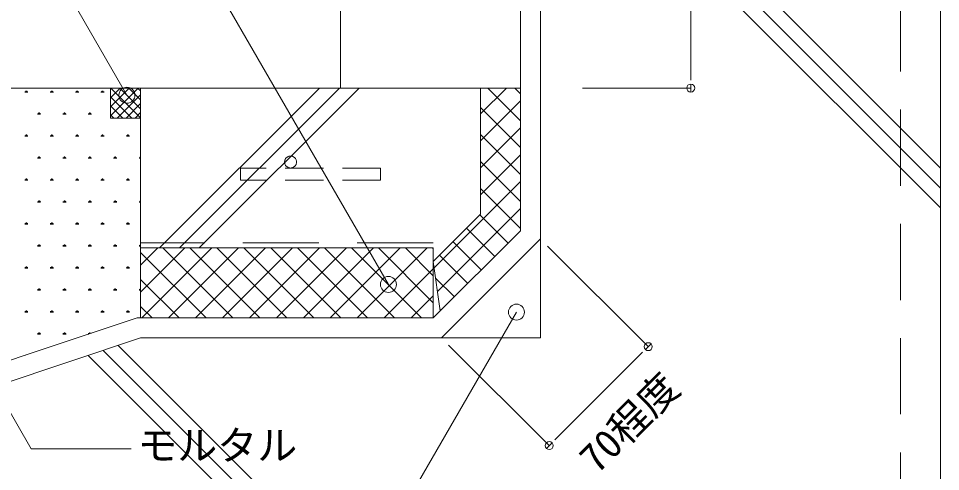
# Model space of a CAD drawing. Units: millimetres, scale not verified. Extents: x -1380 to 1380, y -955 to 955.
# Drawn here: x 139 to 600, y -426.8 to -200.2 of the extents above; entities that cross this region are included whole.
import ezdxf
from ezdxf.enums import TextEntityAlignment as Align

# ---------------------------------------------------------------- set-up
doc = ezdxf.new("R2010")
doc.units = ezdxf.units.MM
doc.header["$LTSCALE"] = 3
doc.linetypes.add('USER1', pattern=[19.05, 12.7, -6.35])
doc.linetypes.add('USER3', pattern=[9.525, 6.35, -3.175])
for name, color, linetype, lineweight in [('0-0_0', 7, 'Continuous', 9), ('0-1_HATCH', 9, 'Continuous', 18), ('0-3_KUTAI', 3, 'Continuous', 18), ('0-4_BOUSUI', 1, 'Continuous', 18), ('0-5_MOJI', 7, 'Continuous', 18), ('0-7_sunpo', 7, 'Continuous', 18), ('0-9_dannnetu', 6, 'Continuous', 18), ('0-C_TENSEN', 4, 'USER3', 18), ('0-E_bousui2', 7, 'USER1', 9)]:
    doc.layers.add(name, color=color, linetype=linetype, lineweight=lineweight)
doc.styles.add('ＭＳ ゴシック', font='')
doc.styles.get('ＭＳ ゴシック').set_extended_font_data('MS Gothic')

# ---------------------------------------------------------------- blocks, each defined once
blk = doc.blocks.new('_DOT')
at = {"layer": '0-0_0'}
for p, q in [((-0.5, 0), (-1, 0)), ((0.25, 0), (-0.25, 0))]:
    blk.add_line(p, q, dxfattribs=at)
blk.add_circle((0, 0), 0.25, dxfattribs=at)

msp = doc.modelspace()

# ---------------------------------------------------------------- linework, layer by layer
at = {"layer": '0-1_HATCH'}
for p, q in [((600.021, -274.984), (400.021, -74.984)), ((600.021, -284.984), (400.021, -84.984)), ((600.021, -294.984), (400.021, -94.984)), ((185.021, -235.346), (185.382, -234.984)), ((185.021, -239.836), (189.872, -234.984)), ((185.021, -244.326), (194.363, -234.984)), ((185.021, -248.816), (198.853, -234.984)), ((200.021, -249.904), (185.101, -234.984)), ((200.021, -245.414), (189.591, -234.984)), ((200.021, -240.924), (194.082, -234.984)), ((200.021, -236.434), (198.572, -234.984)), ((289.524, -234.984), (209.524, -314.984)), ((299.423, -234.984), (219.423, -314.984)), ((309.323, -234.984), (229.323, -314.984)), ((370.021, -247.911), (382.948, -234.984)), ((390.021, -251.319), (373.687, -234.984)), ((390.021, -237.848), (387.157, -234.984)), ((142.121, -237.101), (143.709, -237.101)), ((142.515, -237.101), (142.261, -236.661)), ((142.716, -237.093), (142.716, -236.458)), ((142.915, -237.093), (142.915, -236.3)), ((143.113, -237.093), (143.113, -236.458)), ((143.31, -237.099), (143.564, -236.659)), ((154.821, -237.101), (156.409, -237.101)), ((155.215, -237.101), (154.961, -236.662)), ((155.416, -237.093), (155.416, -236.458)), ((155.615, -237.093), (155.615, -236.299)), ((155.813, -237.093), (155.813, -236.458)), ((156.01, -237.099), (156.264, -236.659)), ((167.521, -237.101), (169.109, -237.101)), ((167.915, -237.101), (167.661, -236.662)), ((168.116, -237.093), (168.116, -236.458)), ((168.315, -237.093), (168.315, -236.299)), ((168.513, -237.093), (168.513, -236.458)), ((168.71, -237.099), (168.964, -236.659)), ((180.221, -237.101), (181.809, -237.101)), ((180.615, -237.101), (180.361, -236.662)), ((180.816, -237.093), (180.816, -236.458)), ((181.015, -237.093), (181.015, -236.299)), ((181.213, -237.093), (181.213, -236.458)), ((181.41, -237.099), (181.664, -236.659)), ((195.611, -249.984), (185.021, -239.394)), ((188.343, -249.984), (200.021, -238.306)), ((191.121, -249.984), (185.021, -243.884)), ((192.833, -249.984), (200.021, -242.796)), ((370.021, -261.382), (390.021, -241.382)), ((148.471, -248.1), (150.059, -248.1)), ((148.865, -248.1), (148.611, -247.66)), ((149.066, -248.092), (149.066, -247.457)), ((149.265, -248.092), (149.265, -247.298)), ((149.463, -248.092), (149.463, -247.457)), ((149.66, -248.097), (149.914, -247.657)), ((161.171, -248.1), (162.759, -248.1)), ((161.565, -248.1), (161.311, -247.66)), ((161.766, -248.092), (161.766, -247.457)), ((161.965, -248.092), (161.965, -247.298)), ((162.163, -248.092), (162.163, -247.457)), ((162.36, -248.097), (162.614, -247.657)), ((173.871, -248.1), (175.459, -248.1)), ((174.265, -248.1), (174.011, -247.66)), ((174.466, -248.092), (174.466, -247.457)), ((174.665, -248.092), (174.665, -247.298)), ((174.863, -248.092), (174.863, -247.457)), ((175.06, -248.097), (175.314, -247.657)), ((186.631, -249.984), (185.021, -248.374)), ((197.323, -249.984), (200.021, -247.286)), ((390.021, -264.789), (370.021, -244.789)), ((370.021, -274.852), (390.021, -254.852)), ((142.121, -259.098), (143.709, -259.098)), ((142.515, -259.098), (142.261, -258.659)), ((142.716, -259.09), (142.716, -258.455)), ((142.915, -259.09), (142.915, -258.297)), ((143.113, -259.09), (143.113, -258.455)), ((143.31, -259.096), (143.564, -258.656)), ((154.821, -259.098), (156.409, -259.098)), ((155.215, -259.098), (154.961, -258.659)), ((155.416, -259.09), (155.416, -258.455)), ((155.615, -259.09), (155.615, -258.297)), ((155.813, -259.09), (155.813, -258.455)), ((156.01, -259.096), (156.264, -258.656)), ((167.521, -259.098), (169.109, -259.098)), ((167.915, -259.098), (167.661, -258.659)), ((168.116, -259.09), (168.116, -258.455)), ((168.315, -259.09), (168.315, -258.296)), ((168.513, -259.09), (168.513, -258.455)), ((168.71, -259.096), (168.964, -258.656)), ((180.221, -259.098), (181.809, -259.098)), ((180.615, -259.099), (180.361, -258.659)), ((180.816, -259.09), (180.816, -258.455)), ((181.015, -259.09), (181.015, -258.296)), ((181.213, -259.09), (181.213, -258.455)), ((181.41, -259.096), (181.664, -258.656)), ((192.921, -259.098), (194.509, -259.098)), ((193.315, -259.099), (193.061, -258.659)), ((193.516, -259.09), (193.516, -258.455)), ((193.715, -259.09), (193.715, -258.296)), ((193.913, -259.09), (193.913, -258.455)), ((194.11, -259.096), (194.364, -258.656)), ((390.021, -278.259), (370.021, -258.259)), ((148.471, -270.097), (150.059, -270.097)), ((148.865, -270.097), (148.611, -269.657)), ((149.066, -270.089), (149.066, -269.454)), ((149.265, -270.089), (149.265, -269.295)), ((149.463, -270.089), (149.463, -269.454)), ((149.66, -270.094), (149.914, -269.654)), ((161.171, -270.097), (162.759, -270.097)), ((161.565, -270.097), (161.311, -269.657)), ((161.766, -270.089), (161.766, -269.454)), ((161.965, -270.089), (161.965, -269.295)), ((162.163, -270.089), (162.163, -269.454)), ((162.36, -270.094), (162.614, -269.654)), ((173.871, -270.097), (175.459, -270.097)), ((174.265, -270.097), (174.011, -269.657)), ((174.466, -270.089), (174.466, -269.454)), ((174.665, -270.089), (174.665, -269.295)), ((174.863, -270.089), (174.863, -269.454)), ((175.06, -270.094), (175.314, -269.654)), ((186.571, -270.097), (188.159, -270.097)), ((186.965, -270.097), (186.711, -269.657)), ((187.166, -270.089), (187.166, -269.454)), ((187.365, -270.089), (187.365, -269.295)), ((187.563, -270.089), (187.563, -269.454)), ((187.76, -270.094), (188.014, -269.654)), ((199.271, -270.097), (200.021, -270.097)), ((199.665, -270.097), (199.411, -269.657)), ((199.866, -270.089), (199.866, -269.454)), ((370.021, -288.322), (390.021, -268.322)), ((390.021, -291.73), (370.021, -271.73)), ((142.121, -281.095), (143.709, -281.095)), ((142.515, -281.096), (142.261, -280.656)), ((142.716, -281.087), (142.716, -280.452)), ((142.915, -281.087), (142.915, -280.294)), ((143.113, -281.087), (143.113, -280.452)), ((143.31, -281.093), (143.564, -280.653)), ((154.821, -281.095), (156.409, -281.095)), ((155.215, -281.096), (154.961, -280.656)), ((155.416, -281.087), (155.416, -280.452)), ((155.615, -281.087), (155.615, -280.294)), ((155.813, -281.087), (155.813, -280.452)), ((156.01, -281.093), (156.264, -280.653)), ((167.521, -281.095), (169.109, -281.095)), ((167.915, -281.096), (167.661, -280.656)), ((168.116, -281.087), (168.116, -280.452)), ((168.315, -281.087), (168.315, -280.294)), ((168.513, -281.087), (168.513, -280.452)), ((168.71, -281.093), (168.964, -280.653)), ((180.221, -281.095), (181.809, -281.095)), ((180.615, -281.096), (180.361, -280.656)), ((180.816, -281.087), (180.816, -280.452)), ((181.015, -281.087), (181.015, -280.293)), ((181.213, -281.087), (181.213, -280.452)), ((181.41, -281.093), (181.664, -280.653)), ((192.921, -281.095), (194.509, -281.095)), ((193.315, -281.096), (193.061, -280.656)), ((193.516, -281.087), (193.516, -280.452)), ((193.715, -281.087), (193.715, -280.293)), ((193.913, -281.087), (193.913, -280.452)), ((194.11, -281.093), (194.364, -280.653)), ((346.842, -324.971), (390.021, -281.793)), ((390.021, -305.2), (370.021, -285.2)), ((148.471, -292.094), (150.059, -292.094)), ((148.865, -292.094), (148.611, -291.654)), ((149.066, -292.086), (149.066, -291.451)), ((149.265, -292.086), (149.265, -291.292)), ((149.463, -292.086), (149.463, -291.451)), ((149.66, -292.091), (149.914, -291.651)), ((161.171, -292.094), (162.759, -292.094)), ((161.565, -292.094), (161.311, -291.654)), ((161.766, -292.086), (161.766, -291.451)), ((161.965, -292.086), (161.965, -291.292)), ((162.163, -292.086), (162.163, -291.451)), ((162.36, -292.091), (162.614, -291.651)), ((173.871, -292.094), (175.459, -292.094)), ((174.265, -292.094), (174.011, -291.654)), ((174.466, -292.086), (174.466, -291.451)), ((174.665, -292.086), (174.665, -291.292)), ((174.863, -292.086), (174.863, -291.451)), ((175.06, -292.091), (175.314, -291.651)), ((186.571, -292.094), (188.159, -292.094)), ((186.965, -292.094), (186.711, -291.654)), ((187.166, -292.086), (187.166, -291.451)), ((187.365, -292.086), (187.365, -291.292)), ((187.563, -292.086), (187.563, -291.451)), ((187.76, -292.091), (188.014, -291.651)), ((199.271, -292.094), (200.021, -292.094)), ((199.665, -292.094), (199.411, -291.654)), ((199.866, -292.086), (199.866, -291.451)), ((348.506, -336.778), (390.021, -295.263)), ((383.858, -312.508), (369.716, -298.366)), ((142.121, -303.092), (143.709, -303.092)), ((142.515, -303.093), (142.261, -302.653)), ((142.716, -303.084), (142.716, -302.449)), ((142.915, -303.084), (142.915, -302.291)), ((143.113, -303.084), (143.113, -302.449)), ((143.31, -303.09), (143.564, -302.65)), ((154.821, -303.092), (156.409, -303.092)), ((155.215, -303.093), (154.961, -302.653)), ((155.416, -303.084), (155.416, -302.449)), ((155.615, -303.084), (155.615, -302.291)), ((155.813, -303.084), (155.813, -302.449)), ((156.01, -303.09), (156.264, -302.65)), ((167.521, -303.092), (169.109, -303.092)), ((167.915, -303.093), (167.661, -302.653)), ((168.116, -303.084), (168.116, -302.449)), ((168.315, -303.084), (168.315, -302.291)), ((168.513, -303.084), (168.513, -302.449)), ((168.71, -303.09), (168.964, -302.65)), ((180.221, -303.092), (181.809, -303.092)), ((180.615, -303.093), (180.361, -302.653)), ((180.816, -303.084), (180.816, -302.449)), ((181.015, -303.084), (181.015, -302.291)), ((181.213, -303.084), (181.213, -302.449)), ((181.41, -303.09), (181.664, -302.65)), ((192.921, -303.092), (194.509, -303.092)), ((193.315, -303.093), (193.061, -302.653)), ((193.516, -303.084), (193.516, -302.449)), ((193.715, -303.084), (193.715, -302.29)), ((193.913, -303.084), (193.913, -302.449)), ((194.11, -303.09), (194.364, -302.65)), ((377.123, -319.243), (362.981, -305.101)), ((149.066, -314.083), (149.066, -313.448)), ((149.265, -314.083), (149.265, -313.289)), ((149.463, -314.083), (149.463, -313.448)), ((161.766, -314.083), (161.766, -313.448)), ((161.965, -314.083), (161.965, -313.289)), ((162.163, -314.083), (162.163, -313.448)), ((174.466, -314.083), (174.466, -313.448)), ((174.665, -314.083), (174.665, -313.289)), ((174.863, -314.083), (174.863, -313.448)), ((187.166, -314.083), (187.166, -313.448)), ((187.365, -314.083), (187.365, -313.289)), ((187.563, -314.083), (187.563, -313.448)), ((199.866, -314.083), (199.866, -313.448)), ((370.388, -325.978), (356.246, -311.836)), ((148.471, -314.091), (150.059, -314.091)), ((148.865, -314.091), (148.611, -313.651)), ((149.66, -314.088), (149.914, -313.648)), ((161.171, -314.091), (162.759, -314.091)), ((161.565, -314.091), (161.311, -313.651)), ((162.36, -314.088), (162.614, -313.648)), ((173.871, -314.091), (175.459, -314.091)), ((174.265, -314.091), (174.011, -313.651)), ((175.06, -314.088), (175.314, -313.648)), ((186.571, -314.091), (188.159, -314.091)), ((186.965, -314.091), (186.711, -313.651)), ((187.76, -314.088), (188.014, -313.648)), ((199.271, -314.091), (200.021, -314.091)), ((199.665, -314.091), (199.411, -313.651)), ((200.021, -323.619), (208.655, -314.984)), ((200.021, -337.089), (222.126, -314.984)), ((232.749, -349.984), (200.021, -317.256)), ((200.596, -349.984), (235.596, -314.984)), ((246.22, -349.984), (211.22, -314.984)), ((214.066, -349.984), (249.066, -314.984)), ((259.69, -349.984), (224.69, -314.984)), ((227.537, -349.984), (262.537, -314.984)), ((273.161, -349.984), (238.161, -314.984)), ((241.007, -349.984), (276.007, -314.984)), ((286.631, -349.984), (251.631, -314.984)), ((254.478, -349.984), (289.478, -314.984)), ((300.101, -349.984), (265.101, -314.984)), ((267.948, -349.984), (302.948, -314.984)), ((313.572, -349.984), (278.572, -314.984)), ((281.418, -349.984), (316.418, -314.984)), ((327.042, -349.984), (292.042, -314.984)), ((294.889, -349.984), (329.889, -314.984)), ((340.512, -349.984), (305.512, -314.984)), ((308.359, -349.984), (343.359, -314.984)), ((346.381, -342.383), (318.983, -314.984)), ((346.381, -328.913), (332.453, -314.984)), ((346.381, -315.442), (345.924, -314.984)), ((363.653, -332.713), (349.51, -318.571)), ((142.121, -325.089), (143.709, -325.089)), ((142.515, -325.09), (142.261, -324.65)), ((142.716, -325.081), (142.716, -324.446)), ((142.915, -325.081), (142.915, -324.288)), ((143.113, -325.081), (143.113, -324.446)), ((143.31, -325.087), (143.564, -324.647)), ((154.821, -325.089), (156.409, -325.089)), ((155.215, -325.09), (154.961, -324.65)), ((155.416, -325.081), (155.416, -324.446)), ((155.615, -325.081), (155.615, -324.288)), ((155.813, -325.081), (155.813, -324.446)), ((156.01, -325.087), (156.264, -324.647)), ((167.521, -325.089), (169.109, -325.089)), ((167.915, -325.09), (167.661, -324.65)), ((168.116, -325.081), (168.116, -324.446)), ((168.315, -325.081), (168.315, -324.288)), ((168.513, -325.081), (168.513, -324.446)), ((168.71, -325.087), (168.964, -324.647)), ((180.221, -325.089), (181.809, -325.089)), ((180.615, -325.09), (180.361, -324.65)), ((180.816, -325.081), (180.816, -324.446)), ((181.015, -325.081), (181.015, -324.288)), ((181.213, -325.081), (181.213, -324.446)), ((181.41, -325.087), (181.664, -324.647)), ((192.921, -325.089), (194.509, -325.089)), ((193.315, -325.09), (193.061, -324.65)), ((193.516, -325.081), (193.516, -324.446)), ((193.715, -325.081), (193.715, -324.288)), ((193.913, -325.081), (193.913, -324.446)), ((194.11, -325.087), (194.364, -324.647)), ((321.829, -349.984), (346.381, -325.432)), ((219.279, -349.984), (200.021, -330.726)), ((356.917, -339.448), (347.565, -330.096)), ((148.471, -336.088), (150.059, -336.088)), ((148.865, -336.088), (148.611, -335.648)), ((149.066, -336.08), (149.066, -335.445)), ((149.265, -336.08), (149.265, -335.286)), ((149.463, -336.08), (149.463, -335.445)), ((149.66, -336.085), (149.914, -335.645)), ((161.171, -336.088), (162.759, -336.088)), ((161.565, -336.088), (161.311, -335.648)), ((161.766, -336.08), (161.766, -335.445)), ((161.965, -336.08), (161.965, -335.286)), ((162.163, -336.08), (162.163, -335.445)), ((162.36, -336.085), (162.614, -335.645)), ((173.871, -336.088), (175.459, -336.088)), ((174.265, -336.088), (174.011, -335.648)), ((174.466, -336.08), (174.466, -335.445)), ((174.665, -336.08), (174.665, -335.286)), ((174.863, -336.08), (174.863, -335.445)), ((175.06, -336.085), (175.314, -335.645)), ((186.571, -336.088), (188.159, -336.088)), ((186.965, -336.088), (186.711, -335.648)), ((187.166, -336.08), (187.166, -335.445)), ((187.365, -336.08), (187.365, -335.286)), ((187.563, -336.08), (187.563, -335.445)), ((187.76, -336.085), (188.014, -335.645)), ((199.271, -336.088), (200.021, -336.088)), ((199.665, -336.088), (199.411, -335.648)), ((199.866, -336.08), (199.866, -335.445)), ((335.3, -349.984), (346.381, -338.903)), ((205.809, -349.984), (200.021, -344.197)), ((350.182, -346.184), (349.774, -345.776)), ((142.121, -347.086), (143.709, -347.086)), ((142.515, -347.087), (142.261, -346.647)), ((142.716, -347.079), (142.716, -346.444)), ((142.915, -347.079), (142.915, -346.285)), ((143.113, -347.079), (143.113, -346.444)), ((143.31, -347.084), (143.564, -346.644)), ((154.821, -347.086), (156.409, -347.086)), ((155.215, -347.087), (154.961, -346.647)), ((155.416, -347.078), (155.416, -346.443)), ((155.615, -347.078), (155.615, -346.285)), ((155.813, -347.078), (155.813, -346.443)), ((156.01, -347.084), (156.264, -346.644)), ((167.521, -347.086), (169.109, -347.086)), ((167.915, -347.087), (167.661, -346.647)), ((168.116, -347.078), (168.116, -346.443)), ((168.315, -347.078), (168.315, -346.285)), ((168.513, -347.078), (168.513, -346.443)), ((168.71, -347.084), (168.964, -346.644)), ((180.221, -347.086), (181.809, -347.086)), ((180.615, -347.087), (180.361, -346.647)), ((180.816, -347.078), (180.816, -346.443)), ((181.015, -347.078), (181.015, -346.285)), ((181.213, -347.078), (181.213, -346.443)), ((181.41, -347.084), (181.664, -346.644)), ((192.921, -347.086), (194.509, -347.086)), ((193.315, -347.087), (193.061, -346.647)), ((193.516, -347.078), (193.516, -346.443)), ((193.715, -347.078), (193.715, -346.285)), ((193.913, -347.078), (193.913, -346.443)), ((194.11, -347.084), (194.364, -346.644)), ((148.471, -358.085), (150.059, -358.085)), ((148.865, -358.085), (148.611, -357.645)), ((149.066, -358.077), (149.066, -357.442)), ((149.265, -358.077), (149.265, -357.283)), ((149.463, -358.077), (149.463, -357.442)), ((149.66, -358.082), (149.914, -357.642)), ((161.171, -358.085), (162.759, -358.085)), ((161.565, -358.085), (161.311, -357.645)), ((161.766, -358.077), (161.766, -357.442)), ((161.965, -358.077), (161.965, -357.283)), ((162.163, -358.077), (162.163, -357.442)), ((162.36, -358.082), (162.614, -357.642)), ((173.871, -358.085), (174.097, -358.085)), ((174.238, -358.038), (174.011, -357.645)), ((174.466, -357.962), (174.466, -357.442)), ((174.665, -357.896), (174.665, -357.283)), ((174.863, -357.829), (174.863, -357.442)), ((175.288, -357.688), (175.314, -357.642)), ((485.021, -659.984), (188.771, -363.734)), ((142.287, -368.688), (142.261, -368.644)), ((142.716, -368.545), (142.716, -368.441)), ((142.915, -368.479), (142.915, -368.282)), ((465.021, -659.984), (173.771, -368.734)), ((475.021, -659.984), (181.271, -366.234))]:
    msp.add_line(p, q, dxfattribs=at)
at = {"layer": '0-3_KUTAI', "linetype": 'USER1'}
msp.add_line((580.021, 440.016), (580.021, -659.984), dxfattribs=at)
at = {"layer": '0-3_KUTAI'}
for p, q in [((600.021, 440.016), (600.021, -659.984)), ((400.021, -359.984), (400.021, 190.016)), ((300.021, 140.016), (300.021, -234.984)), ((185.021, -234.984), (132.011, -234.984)), ((200.021, -349.984), (200.021, -234.984)), ((200.021, -234.984), (370.021, -234.984)), ((350.524, -359.984), (400.021, -310.487)), ((80.021, -399.984), (200.021, -359.984)), ((200.021, -359.984), (400.021, -359.984))]:
    msp.add_line(p, q, dxfattribs=at)
msp.add_lwpolyline([(185.021, -234.984), (185.021, -249.984), (200.021, -249.984)], dxfattribs=at)
at = {"layer": '0-4_BOUSUI'}
msp.add_line((185.021, -234.984), (200.021, -234.984), dxfattribs=at)
for points in [[(198.398, -349.984), (346.381, -349.984), (390.021, -306.345), (390.021, -19.684)], [(32.003, -395.675), (77.822, -390.177), (198.398, -349.984)]]:
    msp.add_lwpolyline(points, dxfattribs=at)
at = {"layer": '0-5_MOJI'}
for points in [[(125.225, -75.578), (175.225, -75.578), (323.962, -333.198)], [(70.787, -113.106), (120.787, -113.106), (193.223, -238.569)], [(195.378, -415.43), (145.378, -415.43), (106.632, -348.321)], [(257.937, -485.725), (307.937, -485.725), (387.983, -347.082)]]:
    msp.add_lwpolyline(points, dxfattribs=at)
for centre in [(193.223, -238.569), (323.962, -333.198), (387.983, -347.082)]:
    msp.add_circle(centre, 4, dxfattribs=at)
at = {"layer": '0-7_sunpo'}
for p, q in [((475.14, -226.984), (475.14, 12.016)), ((420.962, -234.984), (475.14, -234.984)), ((403.557, -314.022), (453.88, -364.346)), ((403.557, -314.022), (453.88, -364.346)), ((354.059, -363.52), (404.383, -413.843)), ((354.059, -363.52), (404.383, -413.843)), ((448.223, -370.003), (410.039, -408.187)), ((448.223, -370.003), (410.039, -408.187))]:
    msp.add_line(p, q, dxfattribs=at)
at = {"layer": '0-9_dannnetu'}
for p, q in [((370.021, -234.984), (390.021, -234.984)), ((200.021, -314.984), (346.381, -314.984)), ((346.381, -349.984), (346.381, -314.984)), ((346.381, -321.7), (349.875, -346.491))]:
    msp.add_line(p, q, dxfattribs=at)
msp.add_lwpolyline([(346.381, -321.7), (370.021, -298.06), (370.021, -234.984)], dxfattribs=at)
at = {"layer": '0-C_TENSEN'}
for q in [(320.021, -274.984), (250.021, -280.984)]:
    msp.add_line((320.021, -280.984), q, dxfattribs=at)
msp.add_lwpolyline([(320.021, -274.984), (250.021, -274.984), (250.021, -280.984)], dxfattribs=at)
msp.add_circle((275.021, -271.984), 3, dxfattribs=at)
at = {"layer": '0-E_bousui2'}
msp.add_line((346.381, -312.484), (200.021, -312.484), dxfattribs=at)

# ---------------------------------------------------------------- block references
at = {"layer": '0-7_sunpo', "xscale": 8, "yscale": 8}
for p, rotation in [((475.14, -234.984), 270), ((453.88, -364.346), 45), ((453.88, -364.346), 45), ((404.383, -413.843), 225), ((404.383, -413.843), 225)]:
    msp.add_blockref('_DOT', p, dxfattribs=dict(at, rotation=rotation))

# ---------------------------------------------------------------- texts
at = {"layer": '0-5_MOJI', "style": 'ＭＳ ゴシック'}
msp.add_text('モルタル', height=14.66, dxfattribs=at).set_placement((198.378, -425.43), align=Align.BOTTOM_LEFT)
at = {"layer": '0-7_sunpo', "style": 'ＭＳ ゴシック'}
msp.add_text('70程度', height=14.66, rotation=45, dxfattribs=at).set_placement((431.424, -431.715), align=Align.BOTTOM_LEFT)
msp.add_text('70程度', height=14.66, rotation=45, dxfattribs=at).set_placement((431.424, -431.715), align=Align.BOTTOM_LEFT)

doc.saveas('drawing.dxf')
